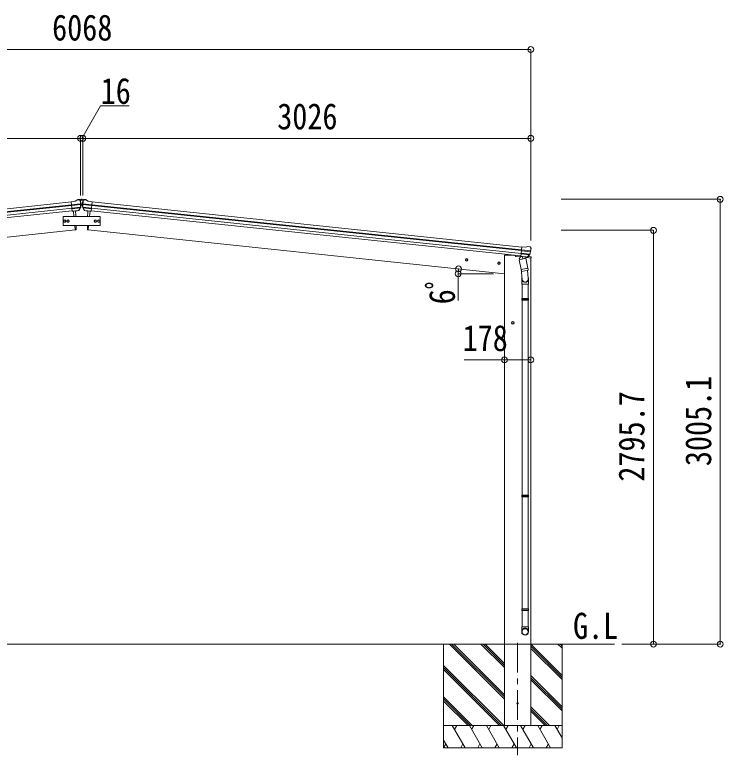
# Model space of a CAD drawing. Units: millimetres at full size, sheet at 1:40; some dimension numbers follow another scale. Extents: x -11243 to 11243, y -7760 to 7760.
# Drawn here: x -4658 to 128, y -5133 to -131 of the extents above; entities that cross this region are included whole.
import ezdxf
from ezdxf.enums import TextEntityAlignment as Align

# ---------------------------------------------------------------- set-up
doc = ezdxf.new("R2010")
doc.units = ezdxf.units.MM
doc.header["$LTSCALE"] = 40
doc.header["$PDMODE"] = 32
doc.header["$PDSIZE"] = 40
doc.linetypes.add('CHAIN1', pattern=[8, 5, -1, 1, -1])
for name, color, linetype, lineweight in [('0-0_0', 7, 'Continuous', 9), ('0-1_本体', 5, 'CHAIN1', 9), ('0-3_ELV2', 4, 'Continuous', 9), ('0-6_OTH_LINE', 6, 'Continuous', 9), ('0-9_OUTLINE', 7, 'Continuous', 9)]:
    doc.layers.add(name, color=color, linetype=linetype, lineweight=lineweight)
doc.layers.add('0-7_SHAPE', color=7, linetype='Continuous')
doc.styles.add('ＭＳ ゴシック', font='')
doc.styles.get('ＭＳ ゴシック').set_extended_font_data('MS Gothic')

msp = doc.modelspace()

# ---------------------------------------------------------------- linework, layer by layer
at = {"layer": '0-0_0'}
for p, q in [((-7062.4, -4383.12), (-605.94, -4383.12)), ((-1761.2, -4383.12), (-1761.2, -5083.12)), ((-1350.2, -4754.13), (-1721.21, -4383.12)), ((-1350.2, -4739.99), (-1707.07, -4383.12)), ((-1350.2, -4725.84), (-1692.93, -4383.12)), ((-1350.2, -4542), (-1509.08, -4383.12)), ((-1350.2, -4527.86), (-1494.94, -4383.12)), ((-1350.2, -4513.71), (-1480.8, -4383.12)), ((-961.2, -4594.34), (-1172.2, -4383.35)), ((-961.2, -4608.49), (-1172.2, -4397.49)), ((-961.2, -4410.5), (-988.58, -4383.12)), ((-961.2, -4396.36), (-974.44, -4383.12)), ((-961.2, -4383.12), (-961.2, -5083.12)), ((-961.2, -4622.63), (-1172.2, -4411.63)), ((-1355.06, -4933.12), (-1761.2, -4526.98)), ((-1369.2, -4933.12), (-1761.2, -4541.12)), ((-1383.34, -4933.12), (-1761.2, -4555.26)), ((-961.2, -4806.48), (-1172.2, -4595.48)), ((-961.2, -4820.62), (-1172.2, -4609.62)), ((-961.2, -4834.76), (-1172.2, -4623.76)), ((-1567.19, -4933.12), (-1761.2, -4739.11)), ((-1581.33, -4933.12), (-1761.2, -4753.25)), ((-1595.48, -4933.12), (-1761.2, -4767.39)), ((-1046.69, -4933.12), (-1172.2, -4807.61)), ((-1060.83, -4933.12), (-1172.2, -4821.75)), ((-1074.98, -4933.12), (-1172.2, -4835.89)), ((-1761.2, -4933.12), (-961.2, -4933.12)), ((-1615.82, -5083.12), (-1702.42, -4933.12)), ((-1687.42, -4959.1), (-1672.42, -4933.12)), ((-1500.35, -5083.12), (-1586.95, -4933.12)), ((-1556.95, -4933.12), (-1571.95, -4959.1)), ((-1384.88, -5083.12), (-1471.48, -4933.12)), ((-1456.48, -4959.1), (-1441.48, -4933.12)), ((-1269.41, -5083.12), (-1356.01, -4933.12)), ((-1341.01, -4959.1), (-1326.01, -4933.12)), ((-1153.94, -5083.12), (-1240.54, -4933.12)), ((-1225.54, -4959.1), (-1210.54, -4933.12)), ((-1038.47, -5083.12), (-1125.07, -4933.12)), ((-1110.07, -4959.1), (-1095.07, -4933.12)), ((-961.2, -5016.95), (-1009.6, -4933.12)), ((-994.6, -4959.1), (-979.6, -4933.12)), ((-1731.29, -5083.12), (-1761.2, -5031.31)), ((-1746.29, -5057.14), (-1761.2, -5082.97)), ((-961.2, -5083.12), (-1761.2, -5083.12)), ((-1630.82, -5057.14), (-1645.82, -5083.12)), ((-1515.35, -5057.14), (-1530.35, -5083.12)), ((-1399.88, -5057.14), (-1414.88, -5083.12)), ((-1284.41, -5057.14), (-1299.41, -5083.12)), ((-1168.94, -5057.14), (-1183.94, -5083.12)), ((-1053.47, -5057.14), (-1068.46, -5083.12))]:
    msp.add_line(p, q, dxfattribs=at)
at = {"layer": '0-1_本体'}
msp.add_line((-1261.2, -4374.13), (-1261.2, -5133.34), dxfattribs=at)
at = {"layer": '0-3_ELV2'}
for p, q in [((-7180.49, -1701.11), (-4276.33, -1395.87)), ((-4250.02, -1391.1), (-4276.54, -1393.88)), ((-4269.76, -1458.44), (-4276.54, -1393.88)), ((-4250.02, -1391.1), (-4238.42, -1384.13)), ((-4238.01, -1383.88), (-4234.65, -1378.06)), ((-4237.19, -1383.71), (-4223.7, -1382.3)), ((-4210.51, -1375.95), (-4234.65, -1378.06)), ((-4220.04, -1383.38), (-4220.04, -1383.38)), ((-4220.04, -1383.38), (-4214.86, -1387.58)), ((-4213.47, -1391.28), (-4213.78, -1389.43)), ((-4210.51, -1375.95), (-4202.51, -1375.95)), ((-4205.25, -1380.67), (-4204.41, -1380.67)), ((-4202.51, -1375.95), (-4178.37, -1378.06)), ((-4199.13, -1391.28), (-4198.82, -1389.43)), ((-4192.56, -1383.38), (-4197.74, -1387.58)), ((-4192.56, -1383.38), (-4192.56, -1383.38)), ((-4175.41, -1383.71), (-4188.9, -1382.3)), ((-4175.01, -1383.88), (-4178.37, -1378.06)), ((-4162.58, -1391.1), (-4174.18, -1384.13)), ((-4162.58, -1391.1), (-4136.06, -1393.88)), ((-4142.84, -1458.44), (-4136.06, -1393.88)), ((-1232.11, -1701.11), (-4136.27, -1395.87)), ((-7178.51, -1720.01), (-4274.35, -1414.77)), ((-7178.08, -1724.19), (-4273.91, -1418.95)), ((-7175.98, -1744.05), (-4271.82, -1438.81)), ((-4274.38, -1414.41), (-4214.65, -1408.13)), ((-4214.17, -1414), (-4273.77, -1420.27)), ((-4215, -1430.76), (-4272.04, -1436.75)), ((-4216.39, -1435.42), (-4271.57, -1441.22)), ((-4224.95, -1452), (-4215.5, -1433.7)), ((-4223.9, -1452.42), (-4213.78, -1434.17)), ((-4212.53, -1417.45), (-4200.49, -1417.45)), ((-4205.25, -1413.37), (-4204.41, -1413.37)), ((-4188.7, -1452.42), (-4198.82, -1434.17)), ((-4198.44, -1414), (-4138.83, -1420.27)), ((-4138.22, -1414.41), (-4197.96, -1408.13)), ((-4197.6, -1430.76), (-4140.57, -1436.75)), ((-4187.65, -1452), (-4197.1, -1433.7)), ((-4196.21, -1435.42), (-4141.03, -1441.22)), ((-1236.62, -1744.05), (-4140.78, -1438.81)), ((-1234.52, -1724.19), (-4138.69, -1418.95)), ((-1234.09, -1720.01), (-4138.25, -1414.77)), ((-4270.06, -1455.54), (-7174.22, -1760.78)), ((-4226.4, -1453.65), (-4269.78, -1458.21)), ((-4269.76, -1458.44), (-4259.81, -1457.39)), ((-4262.87, -1457.71), (-4258.97, -1494.86)), ((-4259.81, -1457.39), (-4259.54, -1457.45)), ((-4259.54, -1457.45), (-4234.21, -1454.79)), ((-4234.21, -1454.79), (-4233.95, -1454.67)), ((-4233.95, -1454.67), (-4226.26, -1453.86)), ((-4178.65, -1454.67), (-4186.34, -1453.86)), ((-4186.2, -1453.65), (-4142.82, -1458.21)), ((-4178.39, -1454.79), (-4178.65, -1454.67)), ((-4153.06, -1457.45), (-4178.39, -1454.79)), ((-4149.73, -1457.71), (-4153.63, -1494.86)), ((-4152.79, -1457.39), (-4153.06, -1457.45)), ((-4142.84, -1458.44), (-4152.79, -1457.39)), ((-4142.54, -1455.54), (-1238.38, -1760.78)), ((-4249.49, -1585.1), (-7062.4, -1880.75)), ((-4252.66, -1554.86), (-4249.49, -1585.1)), ((-4249.49, -1585.1), (-4247.43, -1584.81)), ((-4163.12, -1585.1), (-4165.17, -1584.81)), ((-4159.94, -1554.86), (-4163.12, -1585.1)), ((-4163.12, -1585.1), (-1350.2, -1880.75)), ((-1238.68, -1763.68), (-1231.9, -1699.12)), ((-1205.38, -1701.91), (-1231.9, -1699.12)), ((-1177.81, -1698.78), (-1177.81, -1698.77)), ((-1174.45, -1700.6), (-1174.45, -1700.6)), ((-1174.45, -1700.6), (-1170.95, -1704.92)), ((-1181.7, -1752.26), (-1236.87, -1746.46)), ((-1179.37, -1747.99), (-1236.41, -1741.99)), ((-1175.07, -1731.77), (-1234.67, -1725.51)), ((-1234.06, -1719.65), (-1174.32, -1725.93)), ((-1170.95, -1704.92), (-1170.25, -1705.78)), ((-1169.66, -1709.69), (-1169.58, -1707.81)), ((-1612.57, -1789.58), (-1611.78, -1782.12)), ((-1606.5, -1793.99), (-1612.57, -1789.58)), ((-1611.78, -1782.12), (-1604.93, -1779.06)), ((-1604.93, -1779.06), (-1598.85, -1783.48)), ((-1350.2, -4933.12), (-1350.2, -1754.12)), ((-1350.2, -1754.12), (-1307.7, -1754.12)), ((-1307.7, -1754.12), (-1276.85, -1757.36)), ((-1276.93, -1756.73), (-1276.5, -1759.96)), ((-1242.8, -1767.36), (-1272.07, -1764.28)), ((-1238.68, -1763.68), (-1228.74, -1764.72)), ((-1195.28, -1768.01), (-1238.66, -1763.45)), ((-1235.14, -1764.14), (-1236.7, -1763.98)), ((-1197.6, -1768.09), (-1235.14, -1764.14)), ((-1228.74, -1764.72), (-1228.49, -1764.84)), ((-1228.49, -1764.84), (-1203.15, -1767.5)), ((-1203.15, -1767.5), (-1202.88, -1767.44)), ((-1202.88, -1767.44), (-1195.19, -1768.25)), ((-1169.05, -1775.11), (-1202.78, -1771.56)), ((-1196.03, -1768.25), (-1197.6, -1768.09)), ((-1193.52, -1766.69), (-1180.47, -1750.76)), ((-1192.58, -1767.33), (-1178.88, -1751.57)), ((-1189.46, -1763.91), (-1172.61, -1765.68)), ((-1172.2, -4933.12), (-1172.2, -1774.78)), ((-1169.95, -1768.28), (-1169.05, -1775.11)), ((-1393.77, -1812.58), (-1392.99, -1805.11)), ((-1387.7, -1816.99), (-1393.77, -1812.58)), ((-1392.99, -1805.11), (-1386.13, -1802.06)), ((-1386.13, -1802.06), (-1380.06, -1806.47)), ((-1300.2, -2208.92), (-1293.7, -2205.16)), ((-1293.7, -2205.16), (-1287.2, -2208.92)), ((-1287.2, -2216.42), (-1293.7, -2220.17)), ((-1287.2, -2208.92), (-1287.2, -2216.42))]:
    msp.add_line(p, q, dxfattribs=at)
for points in [[(-4207.77, -1379.83), (-4208.61, -1379.83), (-4208.61, -1380.67), (-4207.77, -1380.67)], [(-4206.09, -1378.99), (-4206.09, -1378.15), (-4206.93, -1378.15), (-4206.93, -1378.99)], [(-4206.93, -1381.51), (-4206.93, -1382.35), (-4206.09, -1382.35), (-4206.09, -1381.51)], [(-4204.41, -1380.67), (-4204.41, -1379.83), (-4205.25, -1379.83)], [(-4207.77, -1412.53), (-4208.61, -1412.53), (-4208.61, -1413.37), (-4207.77, -1413.37)], [(-4206.09, -1411.69), (-4206.09, -1410.85), (-4206.93, -1410.85), (-4206.93, -1411.69)], [(-4206.93, -1414.21), (-4206.93, -1415.05), (-4206.09, -1415.05), (-4206.09, -1414.21)], [(-4204.41, -1413.37), (-4204.41, -1412.53), (-4205.25, -1412.53)], [(-1205.38, -1701.91), (-1192.58, -1697.5), (-1192.58, -1697.5)], [(-1191.29, -1697.36), (-1191.29, -1697.36), (-1177.81, -1698.77)], [(-1598.85, -1783.48), (-1599.64, -1790.94), (-1606.5, -1793.99)], [(-1380.06, -1806.47), (-1380.84, -1813.94), (-1387.7, -1816.99)], [(-1293.7, -2220.17), (-1300.2, -2216.42), (-1300.2, -2208.92)]]:
    msp.add_lwpolyline(points, dxfattribs=at)
for points in [[(-4081.51, -1554.86), (-4081.51, -1494.86), (-4331.51, -1494.86), (-4331.51, -1554.86)], [(-4329.52, -1524.87), (-4325.76, -1518.37), (-4318.26, -1518.37), (-4314.5, -1524.87), (-4318.26, -1531.37), (-4325.76, -1531.37)], [(-4306.02, -1524.87), (-4302.26, -1518.37), (-4294.76, -1518.37), (-4291, -1524.87), (-4294.76, -1531.37), (-4302.26, -1531.37)], [(-4107, -1524.86), (-4110.76, -1518.36), (-4118.26, -1518.36), (-4122.02, -1524.86), (-4118.26, -1531.36), (-4110.76, -1531.36)], [(-4083.5, -1524.86), (-4087.26, -1518.36), (-4094.76, -1518.36), (-4098.52, -1524.86), (-4094.76, -1531.36), (-4087.26, -1531.36)]]:
    msp.add_lwpolyline(points, close=True, dxfattribs=at)
for centre, radius in [((-4206.51, -1380.25), 3.5), ((-4206.51, -1412.95), 3.5), ((-4322.01, -1524.87), 8.5), ((-4322.01, -1524.87), 7.7), ((-4322.01, -1524.87), 6.5), ((-4298.51, -1524.87), 8.5), ((-4298.51, -1524.87), 7.7), ((-4298.51, -1524.87), 6.5), ((-4114.51, -1524.86), 8.5), ((-4114.51, -1524.86), 7.7), ((-4114.51, -1524.86), 6.5), ((-4091.01, -1524.86), 8.5), ((-4091.01, -1524.86), 7.7), ((-4091.01, -1524.86), 6.5), ((-1605.71, -1786.53), 8.5), ((-1605.71, -1786.53), 7.7), ((-1605.71, -1786.53), 6.5), ((-1386.92, -1809.52), 8.5), ((-1386.92, -1809.52), 7.7), ((-1386.92, -1809.52), 6.5), ((-1293.7, -2212.67), 8.5), ((-1293.7, -2212.67), 7.7), ((-1293.7, -2212.67), 6.5), ((-1261.2, -4783.12), 4.5)]:
    msp.add_circle(centre, radius, dxfattribs=at)
for centre, radius, start, end in [((-4236.88, -1386.7), 3, 96.02369, 120.97631), ((-4223.18, -1387.27), 5, 51.04426, 95.95574), ((-4407.02, -1412.93), 192.44, 1.4271, 6.57578), ((-4414.36, -1412.39), 202, 354.13916, 6), ((-4207.77, -1378.99), 0.84, 270, 0), ((-4207.77, -1381.51), 0.84, 0, 90), ((-4205.25, -1378.99), 0.84, 180, 270), ((-4205.25, -1381.51), 0.84, 90, 180), ((-3998.24, -1412.39), 202, 174, 185.86084), ((-4005.58, -1412.93), 192.44, 173.42422, 178.5729), ((-4189.42, -1387.27), 5, 84.04426, 128.95574), ((-4175.73, -1386.7), 3, 59.02369, 83.97631), ((-4218.17, -1432.32), 3, 332.69111, 354.20009), ((-4414.36, -1412.39), 200.2, 354.20009, 359.53883), ((-4169.37, -1406.02), 45.32, 182.67122, 185.64518), ((-4213.98, -1415.34), 1.35, 95.1605, 97.91927), ((-4211.37, -1413.78), 2.74, 179.02151, 184.43412), ((-4216.4, -1432.71), 3, 331, 354.13916), ((-4207.77, -1411.69), 0.84, 270, 0), ((-4207.77, -1414.21), 0.84, 0, 90), ((-4205.25, -1411.69), 0.84, 180, 270), ((-4205.25, -1414.21), 0.84, 90, 180), ((-4196.2, -1432.71), 3, 185.86084, 209), ((-4201.23, -1413.78), 2.74, 355.56588, 0.97849), ((-4198.62, -1415.34), 1.35, 82.08073, 84.8395), ((-3998.24, -1412.39), 200.2, 180.46117, 185.79991), ((-4243.23, -1406.02), 45.32, 354.35482, 357.32878), ((-4194.43, -1432.32), 3, 185.79991, 207.30889), ((-5144.09, -1544.89), 900, 3.18671, 5.64987), ((-4226.52, -1450.97), 2.99, 285.2717, 331.00739), ((-4186.08, -1450.97), 2.99, 208.99261, 254.7283), ((-3268.51, -1544.89), 900, 174.35013, 176.81329), ((-4247.85, -1581.84), 3, 278, 357.63919), ((-5144.09, -1544.89), 900, 357.63919, 359.36533), ((-3268.51, -1544.89), 900, 180.63467, 182.36081), ((-4164.75, -1581.84), 3, 182.36081, 262), ((-1191.61, -1700.34), 3, 84.02369, 108.97631), ((-1178.33, -1703.75), 5, 39.04426, 83.95574), ((-1182.79, -1748.86), 3, 320.69111, 342.20009), ((-1370.56, -1688.57), 200.2, 342.20009, 347.53883), ((-1181.15, -1749.61), 3, 319, 342.13916), ((-1370.56, -1688.57), 202, 342.13916, 354), ((-1175.17, -1733.12), 1.35, 83.1605, 85.91927), ((-1172.29, -1732.14), 2.74, 167.02151, 172.43412), ((-1129.6, -1733.28), 45.32, 170.67122, 173.64518), ((-1363.49, -1690.62), 192.44, 349.4271, 354.57578), ((-1271.55, -1759.31), 5, 187.5, 264), ((-1236.65, -1763.48), 0.5, 228.73754, 264), ((-1195.98, -1767.75), 0.5, 264, 299.26246), ((-1194.84, -1765.37), 2.99, 273.2717, 319.00739), ((-1172.93, -1768.67), 3, 7.5, 84)]:
    msp.add_arc(centre, radius, start, end, dxfattribs=at)
for centre, major_axis, ratio, start_param, end_param in [((-4215.73, -1390.88), (-0.87, 5.91), 0.020485, 0.671432, 1.5691306), ((-4221.12, -1386.36), (5.88, -1.31), 0.24881, 0.460585, 0.4641038), ((-4216.74, -1389.91), (-2.34, 1.9), 0.995767, 3.9859716, 4.712389), ((-4195.86, -1389.91), (2.34, 1.9), 0.995767, 1.5707963, 2.2972137), ((-4191.48, -1386.36), (-5.88, -1.31), 0.24881, 5.8190815, 5.8226003), ((-4196.87, -1390.88), (0.87, 5.91), 0.020485, 4.7140547, 5.6117533), ((-4412.06, -1434.34), (-20.92, 199.05), 0.994373, 4.7113789, 4.7277536), ((-4000.55, -1434.34), (20.92, 199.05), 0.994373, 1.5554317, 1.5718064), ((-4226.72, -1450.67), (-0.11, 3), 0.642905, 3.2459383, 4.203928), ((-4226.58, -1450.88), (1.66, -2.51), 0.997631, 5.8041905, 5.8929484), ((-4226.65, -1450.77), (3.53, -2.11), 0.650902, 5.2561448, 5.3289554), ((-4224.28, -1450.42), (1.08, 3.13), 0.040856, 2.1135035, 2.1416249), ((-4188.32, -1450.42), (-1.08, 3.13), 0.040856, 4.1415604, 4.1696818), ((-4185.88, -1450.67), (0.11, 3), 0.642905, 2.0792573, 3.037247), ((-4185.95, -1450.77), (-3.53, -2.11), 0.650902, 0.9542299, 1.0270405), ((-4186.02, -1450.88), (-1.66, -2.51), 0.997631, 0.3902369, 0.4789948), ((-1372.86, -1710.52), (20.92, 199.05), 0.994373, 1.5554317, 1.5718064), ((-1372.86, -1710.52), (20.92, 199.05), 0.994373, 4.7113789, 4.7277536), ((-1171.79, -1708.83), (0.38, 5.97), 0.020485, 0.671432, 1.5691306), ((-1176.13, -1703.29), (5.48, -2.51), 0.24881, 0.460585, 0.4641038), ((-1172.58, -1707.67), (-1.9, 2.34), 0.995767, 3.9859716, 4.712389), ((-1194.97, -1765.03), (0.51, 2.96), 0.642905, 3.2459383, 4.203928), ((-1194.88, -1765.26), (1.1, -2.8), 0.997631, 5.8041905, 5.8929484), ((-1194.93, -1765.14), (3.02, -2.79), 0.650902, 5.2561448, 5.3289554), ((-1192.54, -1765.29), (1.71, 2.84), 0.040856, 2.1135035, 2.1416249)]:
    msp.add_ellipse(centre, major_axis=major_axis, ratio=ratio, start_param=start_param, end_param=end_param, dxfattribs=at)
at = {"layer": '0-6_OTH_LINE'}
for p, q in [((-1172.2, -366.06), (-7240.4, -366.06)), ((-1172.2, -366.06), (-1172.2, -1657.14)), ((-7240.4, -966.06), (-4214.3, -966.06)), ((-4214.3, -966.06), (-4214.3, -1353.24)), ((-4214.3, -966.06), (-4198.22, -966.06)), ((-1172.2, -966.06), (-4198.3, -966.06)), ((-4198.3, -966.06), (-4198.3, -1353.24)), ((107.92, -1378.02), (-966.31, -1378.02)), ((107.92, -1378.02), (107.92, -4383.12)), ((-343.08, -1587.42), (-966.31, -1587.42)), ((-343.08, -1587.42), (-343.08, -4383.12)), ((-1350.2, -2462.67), (-1172.2, -2462.67)), ((-343.08, -4383.12), (-555.94, -4383.12)), ((107.92, -4383.12), (-555.94, -4383.12))]:
    msp.add_line(p, q, dxfattribs=at)
at = {"layer": '0-6_OTH_LINE', "lineweight": 18}
for p, q in [((-1662.35, -1880.75), (-1662.35, -2062.25)), ((-1662.35, -1880.75), (-1424.57, -1880.75)), ((-1350.2, -2462.67), (-1622.25, -2462.67))]:
    msp.add_line(p, q, dxfattribs=at)
at = {"layer": '0-6_OTH_LINE'}
msp.add_lwpolyline([(-4206.26, -966.06), (-4079.88, -747.17), (-3886.72, -747.17)], dxfattribs=at)
msp.add_arc((-1424.57, -1880.75), 237.79, 172.1267, 180, dxfattribs=at)
for p in [(-1172.2, -366.06), (-4214.3, -966.06), (-4198.3, -966.06), (-1172.2, -966.06), (107.92, -1378.02), (-343.08, -1587.42), (-1660.11, -1848.18), (-1662.35, -1880.75), (-1350.2, -2462.67), (-1172.2, -2462.67), (-343.08, -4383.12), (107.92, -4383.12)]:
    msp.add_point(p, dxfattribs=at)
at = {"layer": '0-9_OUTLINE'}
for p, q in [((-1250.9, -1785.74), (-1206.02, -1776.61)), ((-1237.54, -1851.4), (-1250.9, -1785.74)), ((-1239.45, -1762.28), (-1250.65, -1779.2)), ((-1250.65, -1779.2), (-1249.38, -1785.44)), ((-1238.52, -1762.09), (-1239.45, -1762.28)), ((-1196.03, -1768.25), (-1236.7, -1763.98)), ((-1229, -1765.17), (-1226.08, -1779.52)), ((-1199.86, -1770.41), (-1224.61, -1780.16)), ((-1208.19, -1773.69), (-1207.54, -1776.92)), ((-1206.02, -1776.61), (-1192.66, -1842.27)), ((-1199.39, -1768.55), (-1199.24, -1769.28)), ((-1237.97, -1849.26), (-1231.32, -1917.01)), ((-1237.54, -1851.4), (-1192.66, -1842.27)), ((-1190.18, -1854.52), (-1192.67, -1842.27)), ((-1237.53, -1851.4), (-1234.99, -1863.87)), ((-1191.73, -1856.88), (-1232.69, -1865.21)), ((-1195.07, -1857.56), (-1189.51, -1913.28)), ((-1190.39, -1855.91), (-1190.39, -1855.91)), ((-1233.36, -1915.78), (-1233.36, -1950.44)), ((-1233.36, -1950.44), (-1187.36, -1950.44)), ((-1231.36, -1950.44), (-1231.36, -2047.18)), ((-1189.36, -1950.44), (-1189.36, -2047.18)), ((-1187.36, -1950.44), (-1187.36, -1916.09)), ((-1233.36, -2049.18), (-1232.36, -2047.18)), ((-1233.36, -2049.18), (-1187.36, -2049.18)), ((-1233.36, -2049.18), (-1233.36, -2057.18)), ((-1232.36, -2047.18), (-1188.36, -2047.18)), ((-1187.36, -2049.18), (-1188.36, -2047.18)), ((-1233.36, -2057.18), (-1187.36, -2057.18)), ((-1233.36, -2057.18), (-1232.36, -2059.18)), ((-1232.36, -2059.18), (-1188.36, -2059.18)), ((-1231.36, -2059.18), (-1231.36, -3375.87)), ((-1189.36, -2059.18), (-1189.36, -3375.87)), ((-1233.36, -3377.87), (-1232.36, -3375.87)), ((-1233.36, -3377.87), (-1187.36, -3377.87)), ((-1233.36, -3377.87), (-1233.36, -3385.87)), ((-1233.36, -3385.87), (-1187.36, -3385.87)), ((-1233.36, -3385.87), (-1232.36, -3387.87)), ((-1232.36, -3375.87), (-1188.36, -3375.87)), ((-1232.36, -3387.87), (-1188.36, -3387.87)), ((-1231.36, -3387.87), (-1231.36, -4143.56)), ((-1189.36, -3387.87), (-1189.36, -4143.56)), ((-1187.36, -3377.87), (-1188.36, -3375.87)), ((-1233.36, -4145.56), (-1232.36, -4143.56)), ((-1233.36, -4145.56), (-1187.36, -4145.56)), ((-1233.36, -4145.56), (-1233.36, -4153.56)), ((-1232.36, -4143.56), (-1188.36, -4143.56)), ((-1187.36, -4145.56), (-1188.36, -4143.56)), ((-1233.36, -4153.56), (-1187.36, -4153.56)), ((-1233.36, -4153.56), (-1232.36, -4155.56)), ((-1232.36, -4155.56), (-1188.36, -4155.56)), ((-1231.36, -4155.56), (-1231.36, -4265.56)), ((-1189.36, -4155.56), (-1189.36, -4265.56)), ((-1233.36, -4299.7), (-1233.36, -4265.56)), ((-1233.36, -4265.56), (-1187.36, -4265.56)), ((-1187.36, -4299.7), (-1187.36, -4265.56))]:
    msp.add_line(p, q, dxfattribs=at)
for points in [[(-1187.36, -2049.18), (-1187.36, -2057.18), (-1188.36, -2059.18)], [(-1187.36, -3377.87), (-1187.36, -3385.87), (-1188.36, -3387.87)], [(-1187.36, -4145.56), (-1187.36, -4153.56), (-1188.36, -4155.56)]]:
    msp.add_lwpolyline(points, dxfattribs=at)
for centre, radius, start, end in [((-1236.65, -1763.48), 0.5, 228.73754, 264), ((-1229.58, -1765.33), 0.604, 15.29405, 86.90158), ((-1225.09, -1779.24), 1.03, 195.53431, 297.46103), ((-1200.22, -1769.48), 1, 291.5, 11.5), ((-1198.9, -1768.45), 0.5, 84, 191.5), ((-1195.98, -1767.75), 0.5, 264, 299.26246), ((-1233.09, -1863.25), 2, 198.03157, 281.5), ((-1192.13, -1854.92), 2, 281.5, 330.09038), ((-1192.08, -1854.94), 1.95, 330.02234, 12.45983), ((-1217.36, -1916.09), 30, 0, 2.54858)]:
    msp.add_arc(centre, radius, start, end, dxfattribs=at)
for centre, major_axis, ratio, start_param, end_param in [((-1210.36, -1915.78), (-23, 0), 0.996195, 5.9588909, 9.9444346), ((-1210.36, -1915.78), (-21, 0), 0.996195, 0.0583862, 3.2616355), ((-1210.36, -4297.96), (23, 0), 0.996195, 6.2831853, 9.424778), ((-1210.36, -4299.7), (23, 0), 0.996195, 6.2831853, 9.424778), ((-1210.36, -4299.7), (0, -23.43), 0.981806, 4.712389, 7.8539816)]:
    msp.add_ellipse(centre, major_axis=major_axis, ratio=ratio, start_param=start_param, end_param=end_param, dxfattribs=at)
msp.add_ellipse((-1210.36, -4299.7), major_axis=(-21, 0), ratio=0.996195, dxfattribs=at)

# ---------------------------------------------------------------- texts
at = {"layer": '0-6_OTH_LINE', "color": 7, "style": 'ＭＳ ゴシック', "width": 0.85}
for s, p in [('6068', (-4406.3, -358.06)), ('16', (-4078.21, -786.08)), ('3026', (-2885.25, -958.06)), ('178', (-1632.87, -2455.9))]:
    msp.add_text(s, height=176, dxfattribs=at).set_placement(p, align=Align.BOTTOM_LEFT)
for s, p in [('6ﾟ', (-1631.9, -2087.28)), ('3005.1', (99.92, -3180.57)), ('2795.7', (-351.08, -3285.27))]:
    msp.add_text(s, height=176, rotation=90, dxfattribs=at).set_placement(p, align=Align.BOTTOM_LEFT)
at = {"layer": '0-7_SHAPE', "style": 'ＭＳ ゴシック', "width": 0.85}
msp.add_text('G.L', height=176, dxfattribs=at).set_placement((-886.61, -4400.32), align=Align.BOTTOM_LEFT)

doc.saveas('drawing.dxf')
